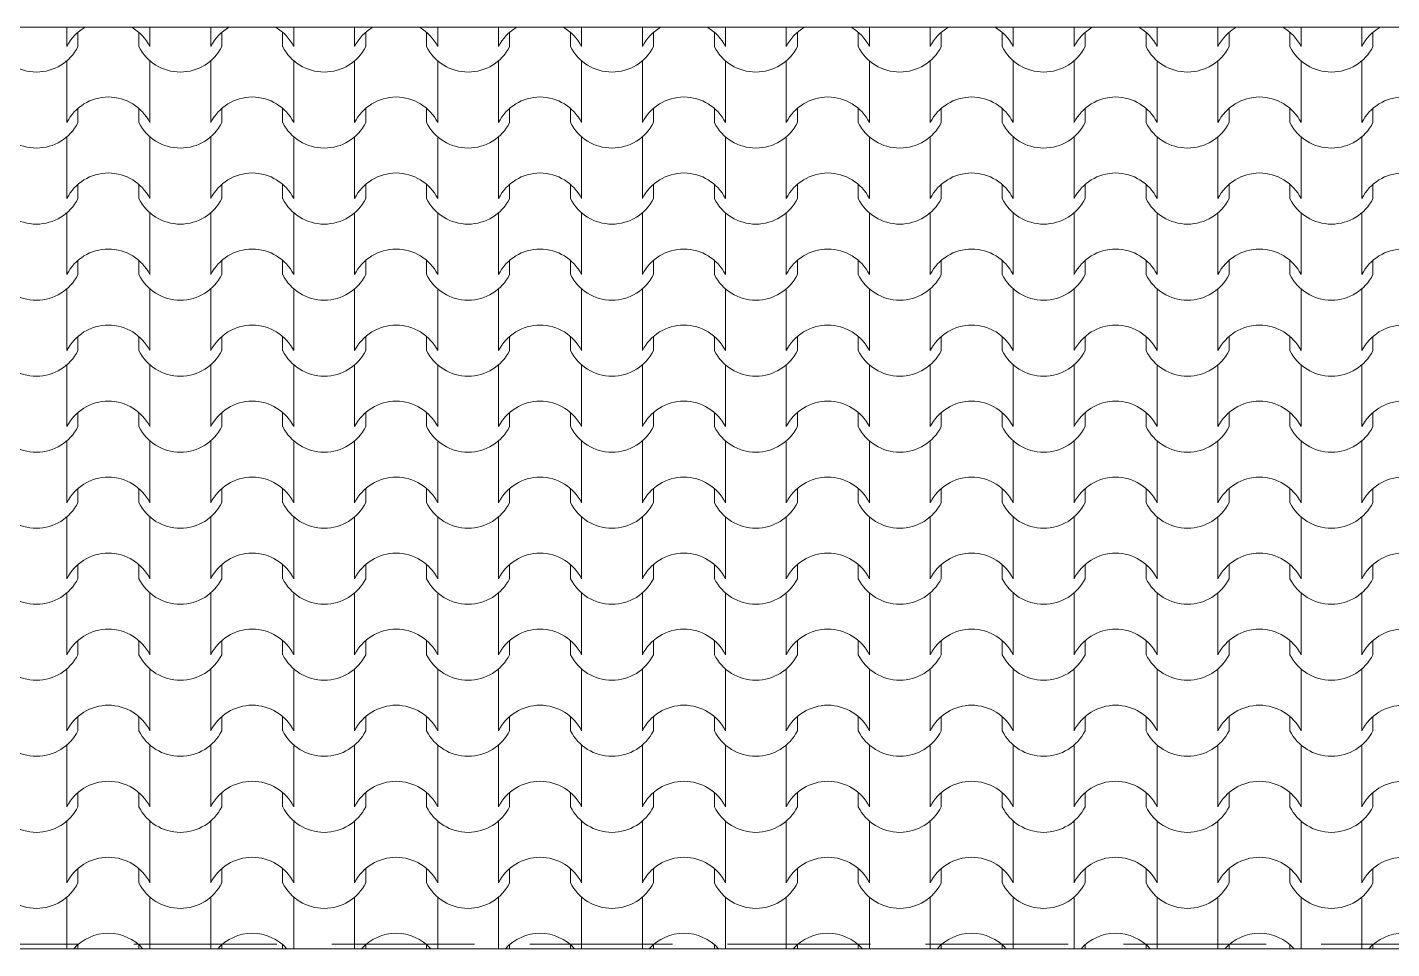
# Model space of a CAD drawing. Header units: millimetres. Extents: x 323482 to 503016, y 8175 to 72038.
# Drawn here: x 458706 to 461403, y 19803 to 21625 of the extents above; entities that cross this region are included whole.
import ezdxf

# ---------------------------------------------------------------- set-up
doc = ezdxf.new("R2010")
doc.units = ezdxf.units.MM
doc.header["$MEASUREMENT"] = 0
doc.linetypes.add('Hidden Line', pattern=[391.222223, 282.222223, -109])
doc.layers.add('2D Drafting - General_Pen_No__101', color=252, linetype='Continuous', lineweight=13)
doc.layers.add('Shell - Roof_Pen_No__120', color=7, linetype='Continuous', lineweight=13)
doc.layers.add('Structural - Bearing_Pen_No__83', color=7, linetype='Continuous', lineweight=13, true_color=0xff9955)

# ---------------------------------------------------------------- blocks, each defined once
blk = doc.blocks.new('*X2')
at = {"layer": '2D Drafting - General_Pen_No__101', "color": 252, "linetype": 'Continuous', "lineweight": 13}
for p, q in [((458784.1, 21625.4), (458784.1, 21587.4)), ((458806.1, 21615.5), (458806.1, 21587.4)), ((458926.4, 21615.5), (458926.4, 21587.4)), ((458948.4, 21625.4), (458948.4, 21587.4)), ((459068.6, 21625.4), (459068.6, 21587.4)), ((459090.6, 21615.5), (459090.6, 21587.4)), ((459210.8, 21615.5), (459210.8, 21587.4)), ((459232.8, 21625.4), (459232.8, 21587.4)), ((459353.1, 21625.4), (459353.1, 21587.4)), ((459375.1, 21615.5), (459375.1, 21587.4)), ((459495.3, 21615.5), (459495.3, 21587.4)), ((459517.3, 21625.4), (459517.3, 21587.4)), ((459637.6, 21625.4), (459637.6, 21587.4)), ((459659.6, 21615.5), (459659.6, 21587.4)), ((459779.8, 21615.5), (459779.8, 21587.4)), ((459801.8, 21625.4), (459801.8, 21587.4)), ((459922, 21625.4), (459922, 21587.4)), ((459944, 21615.5), (459944, 21587.4)), ((460064.3, 21615.5), (460064.3, 21587.4)), ((460086.3, 21625.4), (460086.3, 21587.4)), ((460206.5, 21625.4), (460206.5, 21587.4)), ((460228.5, 21615.5), (460228.5, 21587.4)), ((460348.8, 21615.5), (460348.8, 21587.4)), ((460370.8, 21625.4), (460370.8, 21587.4)), ((460491, 21625.4), (460491, 21587.4)), ((460513, 21615.5), (460513, 21587.4)), ((460633.2, 21615.5), (460633.2, 21587.4)), ((460655.2, 21625.4), (460655.2, 21587.4)), ((460775.5, 21625.4), (460775.5, 21587.4)), ((460797.5, 21615.5), (460797.5, 21587.4)), ((460917.7, 21615.5), (460917.7, 21587.4)), ((460939.7, 21625.4), (460939.7, 21587.4)), ((461060, 21625.4), (461060, 21587.4)), ((461082, 21615.5), (461082, 21587.4)), ((461202.2, 21615.5), (461202.2, 21587.4)), ((461224.2, 21625.4), (461224.2, 21587.4)), ((461344.4, 21625.4), (461344.4, 21587.4)), ((461366.4, 21615.5), (461366.4, 21587.4)), ((458784.1, 21559), (458784.1, 21498.1)), ((458948.4, 21559), (458948.4, 21498.1)), ((459068.6, 21559), (459068.6, 21498.1)), ((459232.8, 21559), (459232.8, 21498.1)), ((459353.1, 21559), (459353.1, 21498.1)), ((459517.3, 21559), (459517.3, 21498.1)), ((459637.6, 21559), (459637.6, 21498.1)), ((459801.8, 21559), (459801.8, 21498.1)), ((459922, 21559), (459922, 21498.1)), ((460086.3, 21559), (460086.3, 21498.1)), ((460206.5, 21559), (460206.5, 21498.1)), ((460370.8, 21559), (460370.8, 21498.1)), ((460491, 21559), (460491, 21498.1)), ((460655.2, 21559), (460655.2, 21498.1)), ((460775.5, 21559), (460775.5, 21498.1)), ((460939.7, 21559), (460939.7, 21498.1)), ((461060, 21559), (461060, 21498.1)), ((461224.2, 21559), (461224.2, 21498.1)), ((461344.4, 21559), (461344.4, 21498.1)), ((458784.1, 21498.1), (458784.1, 21437.1)), ((458948.4, 21498.1), (458948.4, 21437.1)), ((459068.6, 21498.1), (459068.6, 21437.1)), ((459232.8, 21498.1), (459232.8, 21437.1)), ((459353.1, 21498.1), (459353.1, 21437.1)), ((459517.3, 21498.1), (459517.3, 21437.1)), ((459637.6, 21498.1), (459637.6, 21437.1)), ((459801.8, 21498.1), (459801.8, 21437.1)), ((459922, 21498.1), (459922, 21437.1)), ((460086.3, 21498.1), (460086.3, 21437.1)), ((460206.5, 21498.1), (460206.5, 21437.1)), ((460370.8, 21498.1), (460370.8, 21437.1)), ((460491, 21498.1), (460491, 21437.1)), ((460655.2, 21498.1), (460655.2, 21437.1)), ((460775.5, 21498.1), (460775.5, 21437.1)), ((460939.7, 21498.1), (460939.7, 21437.1)), ((461060, 21498.1), (461060, 21437.1)), ((461224.2, 21498.1), (461224.2, 21437.1)), ((461344.4, 21498.1), (461344.4, 21437.1)), ((458806.1, 21465.1), (458806.1, 21437.1)), ((458926.4, 21465.1), (458926.4, 21437.1)), ((459090.6, 21465.1), (459090.6, 21437.1)), ((459210.8, 21465.1), (459210.8, 21437.1)), ((459375.1, 21465.1), (459375.1, 21437.1)), ((459495.3, 21465.1), (459495.3, 21437.1)), ((459659.6, 21465.1), (459659.6, 21437.1)), ((459779.8, 21465.1), (459779.8, 21437.1)), ((459944, 21465.1), (459944, 21437.1)), ((460064.3, 21465.1), (460064.3, 21437.1)), ((460228.5, 21465.1), (460228.5, 21437.1)), ((460348.8, 21465.1), (460348.8, 21437.1)), ((460513, 21465.1), (460513, 21437.1)), ((460633.2, 21465.1), (460633.2, 21437.1)), ((460797.5, 21465.1), (460797.5, 21437.1)), ((460917.7, 21465.1), (460917.7, 21437.1)), ((461082, 21465.1), (461082, 21437.1)), ((461202.2, 21465.1), (461202.2, 21437.1)), ((461366.4, 21465.1), (461366.4, 21437.1)), ((458784.1, 21408.7), (458784.1, 21347.7)), ((458948.4, 21408.7), (458948.4, 21347.7)), ((459068.6, 21408.7), (459068.6, 21347.7)), ((459232.8, 21408.7), (459232.8, 21347.7)), ((459353.1, 21408.7), (459353.1, 21347.7)), ((459517.3, 21408.7), (459517.3, 21347.7)), ((459637.6, 21408.7), (459637.6, 21347.7)), ((459801.8, 21408.7), (459801.8, 21347.7)), ((459922, 21408.7), (459922, 21347.7)), ((460086.3, 21408.7), (460086.3, 21347.7)), ((460206.5, 21408.7), (460206.5, 21347.7)), ((460370.8, 21408.7), (460370.8, 21347.7)), ((460491, 21408.7), (460491, 21347.7)), ((460655.2, 21408.7), (460655.2, 21347.7)), ((460775.5, 21408.7), (460775.5, 21347.7)), ((460939.7, 21408.7), (460939.7, 21347.7)), ((461060, 21408.7), (461060, 21347.7)), ((461224.2, 21408.7), (461224.2, 21347.7)), ((461344.4, 21408.7), (461344.4, 21347.7)), ((458784.1, 21347.7), (458784.1, 21286.8)), ((458948.4, 21347.7), (458948.4, 21286.8)), ((459068.6, 21347.7), (459068.6, 21286.8)), ((459232.8, 21347.7), (459232.8, 21286.8)), ((459353.1, 21347.7), (459353.1, 21286.8)), ((459517.3, 21347.7), (459517.3, 21286.8)), ((459637.6, 21347.7), (459637.6, 21286.8)), ((459801.8, 21347.7), (459801.8, 21286.8)), ((459922, 21347.7), (459922, 21286.8)), ((460086.3, 21347.7), (460086.3, 21286.8)), ((460206.5, 21347.7), (460206.5, 21286.8)), ((460370.8, 21347.7), (460370.8, 21286.8)), ((460491, 21347.7), (460491, 21286.8)), ((460655.2, 21347.7), (460655.2, 21286.8)), ((460775.5, 21347.7), (460775.5, 21286.8)), ((460939.7, 21347.7), (460939.7, 21286.8)), ((461060, 21347.7), (461060, 21286.8)), ((461224.2, 21347.7), (461224.2, 21286.8)), ((461344.4, 21347.7), (461344.4, 21286.8)), ((458806.1, 21314.8), (458806.1, 21286.8)), ((458926.4, 21314.8), (458926.4, 21286.8)), ((459090.6, 21314.8), (459090.6, 21286.8)), ((459210.8, 21314.8), (459210.8, 21286.8)), ((459375.1, 21314.8), (459375.1, 21286.8)), ((459495.3, 21314.8), (459495.3, 21286.8)), ((459659.6, 21314.8), (459659.6, 21286.8)), ((459779.8, 21314.8), (459779.8, 21286.8)), ((459944, 21314.8), (459944, 21286.8)), ((460064.3, 21314.8), (460064.3, 21286.8)), ((460228.5, 21314.8), (460228.5, 21286.8)), ((460348.8, 21314.8), (460348.8, 21286.8)), ((460513, 21314.8), (460513, 21286.8)), ((460633.2, 21314.8), (460633.2, 21286.8)), ((460797.5, 21314.8), (460797.5, 21286.8)), ((460917.7, 21314.8), (460917.7, 21286.8)), ((461082, 21314.8), (461082, 21286.8)), ((461202.2, 21314.8), (461202.2, 21286.8)), ((461366.4, 21314.8), (461366.4, 21286.8)), ((458784.1, 21258.4), (458784.1, 21197.4)), ((458948.4, 21258.4), (458948.4, 21197.4)), ((459068.6, 21258.4), (459068.6, 21197.4)), ((459232.8, 21258.4), (459232.8, 21197.4)), ((459353.1, 21258.4), (459353.1, 21197.4)), ((459517.3, 21258.4), (459517.3, 21197.4)), ((459637.6, 21258.4), (459637.6, 21197.4)), ((459801.8, 21258.4), (459801.8, 21197.4)), ((459922, 21258.4), (459922, 21197.4)), ((460086.3, 21258.4), (460086.3, 21197.4)), ((460206.5, 21258.4), (460206.5, 21197.4)), ((460370.8, 21258.4), (460370.8, 21197.4)), ((460491, 21258.4), (460491, 21197.4)), ((460655.2, 21258.4), (460655.2, 21197.4)), ((460775.5, 21258.4), (460775.5, 21197.4)), ((460939.7, 21258.4), (460939.7, 21197.4)), ((461060, 21258.4), (461060, 21197.4)), ((461224.2, 21258.4), (461224.2, 21197.4)), ((461344.4, 21258.4), (461344.4, 21197.4)), ((458784.1, 21197.4), (458784.1, 21136.4)), ((458948.4, 21197.4), (458948.4, 21136.4)), ((459068.6, 21197.4), (459068.6, 21136.4)), ((459232.8, 21197.4), (459232.8, 21136.4)), ((459353.1, 21197.4), (459353.1, 21136.4)), ((459517.3, 21197.4), (459517.3, 21136.4)), ((459637.6, 21197.4), (459637.6, 21136.4)), ((459801.8, 21197.4), (459801.8, 21136.4)), ((459922, 21197.4), (459922, 21136.4)), ((460086.3, 21197.4), (460086.3, 21136.4)), ((460206.5, 21197.4), (460206.5, 21136.4)), ((460370.8, 21197.4), (460370.8, 21136.4)), ((460491, 21197.4), (460491, 21136.4)), ((460655.2, 21197.4), (460655.2, 21136.4)), ((460775.5, 21197.4), (460775.5, 21136.4)), ((460939.7, 21197.4), (460939.7, 21136.4)), ((461060, 21197.4), (461060, 21136.4)), ((461224.2, 21197.4), (461224.2, 21136.4)), ((461344.4, 21197.4), (461344.4, 21136.4)), ((458806.1, 21164.4), (458806.1, 21136.4)), ((458926.4, 21164.4), (458926.4, 21136.4)), ((459090.6, 21164.4), (459090.6, 21136.4)), ((459210.8, 21164.4), (459210.8, 21136.4)), ((459375.1, 21164.4), (459375.1, 21136.4)), ((459495.3, 21164.4), (459495.3, 21136.4)), ((459659.6, 21164.4), (459659.6, 21136.4)), ((459779.8, 21164.4), (459779.8, 21136.4)), ((459944, 21164.4), (459944, 21136.4)), ((460064.3, 21164.4), (460064.3, 21136.4)), ((460228.5, 21164.4), (460228.5, 21136.4)), ((460348.8, 21164.4), (460348.8, 21136.4)), ((460513, 21164.4), (460513, 21136.4)), ((460633.2, 21164.4), (460633.2, 21136.4)), ((460797.5, 21164.4), (460797.5, 21136.4)), ((460917.7, 21164.4), (460917.7, 21136.4)), ((461082, 21164.4), (461082, 21136.4)), ((461202.2, 21164.4), (461202.2, 21136.4)), ((461366.4, 21164.4), (461366.4, 21136.4)), ((458784.1, 21108), (458784.1, 21047.1)), ((458948.4, 21108), (458948.4, 21047.1)), ((459068.6, 21108), (459068.6, 21047.1)), ((459232.8, 21108), (459232.8, 21047.1)), ((459353.1, 21108), (459353.1, 21047.1)), ((459517.3, 21108), (459517.3, 21047.1)), ((459637.6, 21108), (459637.6, 21047.1)), ((459801.8, 21108), (459801.8, 21047.1)), ((459922, 21108), (459922, 21047.1)), ((460086.3, 21108), (460086.3, 21047.1)), ((460206.5, 21108), (460206.5, 21047.1)), ((460370.8, 21108), (460370.8, 21047.1)), ((460491, 21108), (460491, 21047.1)), ((460655.2, 21108), (460655.2, 21047.1)), ((460775.5, 21108), (460775.5, 21047.1)), ((460939.7, 21108), (460939.7, 21047.1)), ((461060, 21108), (461060, 21047.1)), ((461224.2, 21108), (461224.2, 21047.1)), ((461344.4, 21108), (461344.4, 21047.1)), ((458784.1, 21047.1), (458784.1, 20986.1)), ((458948.4, 21047.1), (458948.4, 20986.1)), ((459068.6, 21047.1), (459068.6, 20986.1)), ((459232.8, 21047.1), (459232.8, 20986.1)), ((459353.1, 21047.1), (459353.1, 20986.1)), ((459517.3, 21047.1), (459517.3, 20986.1)), ((459637.6, 21047.1), (459637.6, 20986.1)), ((459801.8, 21047.1), (459801.8, 20986.1)), ((459922, 21047.1), (459922, 20986.1)), ((460086.3, 21047.1), (460086.3, 20986.1)), ((460206.5, 21047.1), (460206.5, 20986.1)), ((460370.8, 21047.1), (460370.8, 20986.1)), ((460491, 21047.1), (460491, 20986.1)), ((460655.2, 21047.1), (460655.2, 20986.1)), ((460775.5, 21047.1), (460775.5, 20986.1)), ((460939.7, 21047.1), (460939.7, 20986.1)), ((461060, 21047.1), (461060, 20986.1)), ((461224.2, 21047.1), (461224.2, 20986.1)), ((461344.4, 21047.1), (461344.4, 20986.1)), ((458806.1, 21014.1), (458806.1, 20986.1)), ((458926.4, 21014.1), (458926.4, 20986.1)), ((459090.6, 21014.1), (459090.6, 20986.1)), ((459210.8, 21014.1), (459210.8, 20986.1)), ((459375.1, 21014.1), (459375.1, 20986.1)), ((459495.3, 21014.1), (459495.3, 20986.1)), ((459659.6, 21014.1), (459659.6, 20986.1)), ((459779.8, 21014.1), (459779.8, 20986.1)), ((459944, 21014.1), (459944, 20986.1)), ((460064.3, 21014.1), (460064.3, 20986.1)), ((460228.5, 21014.1), (460228.5, 20986.1)), ((460348.8, 21014.1), (460348.8, 20986.1)), ((460513, 21014.1), (460513, 20986.1)), ((460633.2, 21014.1), (460633.2, 20986.1)), ((460797.5, 21014.1), (460797.5, 20986.1)), ((460917.7, 21014.1), (460917.7, 20986.1)), ((461082, 21014.1), (461082, 20986.1)), ((461202.2, 21014.1), (461202.2, 20986.1)), ((461366.4, 21014.1), (461366.4, 20986.1)), ((458784.1, 20957.7), (458784.1, 20896.7)), ((458948.4, 20957.7), (458948.4, 20896.7)), ((459068.6, 20957.7), (459068.6, 20896.7)), ((459232.8, 20957.7), (459232.8, 20896.7)), ((459353.1, 20957.7), (459353.1, 20896.7)), ((459517.3, 20957.7), (459517.3, 20896.7)), ((459637.6, 20957.7), (459637.6, 20896.7)), ((459801.8, 20957.7), (459801.8, 20896.7)), ((459922, 20957.7), (459922, 20896.7)), ((460086.3, 20957.7), (460086.3, 20896.7)), ((460206.5, 20957.7), (460206.5, 20896.7)), ((460370.8, 20957.7), (460370.8, 20896.7)), ((460491, 20957.7), (460491, 20896.7)), ((460655.2, 20957.7), (460655.2, 20896.7)), ((460775.5, 20957.7), (460775.5, 20896.7)), ((460939.7, 20957.7), (460939.7, 20896.7)), ((461060, 20957.7), (461060, 20896.7)), ((461224.2, 20957.7), (461224.2, 20896.7)), ((461344.4, 20957.7), (461344.4, 20896.7)), ((458784.1, 20896.7), (458784.1, 20835.7)), ((458948.4, 20896.7), (458948.4, 20835.7)), ((459068.6, 20896.7), (459068.6, 20835.7)), ((459232.8, 20896.7), (459232.8, 20835.7)), ((459353.1, 20896.7), (459353.1, 20835.7)), ((459517.3, 20896.7), (459517.3, 20835.7)), ((459637.6, 20896.7), (459637.6, 20835.7)), ((459801.8, 20896.7), (459801.8, 20835.7)), ((459922, 20896.7), (459922, 20835.7)), ((460086.3, 20896.7), (460086.3, 20835.7)), ((460206.5, 20896.7), (460206.5, 20835.7)), ((460370.8, 20896.7), (460370.8, 20835.7)), ((460491, 20896.7), (460491, 20835.7)), ((460655.2, 20896.7), (460655.2, 20835.7)), ((460775.5, 20896.7), (460775.5, 20835.7)), ((460939.7, 20896.7), (460939.7, 20835.7)), ((461060, 20896.7), (461060, 20835.7)), ((461224.2, 20896.7), (461224.2, 20835.7)), ((461344.4, 20896.7), (461344.4, 20835.7)), ((458806.1, 20863.8), (458806.1, 20835.7)), ((458926.4, 20863.8), (458926.4, 20835.7)), ((459090.6, 20863.8), (459090.6, 20835.7)), ((459210.8, 20863.8), (459210.8, 20835.7)), ((459375.1, 20863.8), (459375.1, 20835.7)), ((459495.3, 20863.8), (459495.3, 20835.7)), ((459659.6, 20863.8), (459659.6, 20835.7)), ((459779.8, 20863.8), (459779.8, 20835.7)), ((459944, 20863.8), (459944, 20835.7)), ((460064.3, 20863.8), (460064.3, 20835.7)), ((460228.5, 20863.8), (460228.5, 20835.7)), ((460348.8, 20863.8), (460348.8, 20835.7)), ((460513, 20863.8), (460513, 20835.7)), ((460633.2, 20863.8), (460633.2, 20835.7)), ((460797.5, 20863.8), (460797.5, 20835.7)), ((460917.7, 20863.8), (460917.7, 20835.7)), ((461082, 20863.8), (461082, 20835.7)), ((461202.2, 20863.8), (461202.2, 20835.7)), ((461366.4, 20863.8), (461366.4, 20835.7)), ((458784.1, 20807.4), (458784.1, 20746.4)), ((458948.4, 20807.4), (458948.4, 20746.4)), ((459068.6, 20807.4), (459068.6, 20746.4)), ((459232.8, 20807.4), (459232.8, 20746.4)), ((459353.1, 20807.4), (459353.1, 20746.4)), ((459517.3, 20807.4), (459517.3, 20746.4)), ((459637.6, 20807.4), (459637.6, 20746.4)), ((459801.8, 20807.4), (459801.8, 20746.4)), ((459922, 20807.4), (459922, 20746.4)), ((460086.3, 20807.4), (460086.3, 20746.4)), ((460206.5, 20807.4), (460206.5, 20746.4)), ((460370.8, 20807.4), (460370.8, 20746.4)), ((460491, 20807.4), (460491, 20746.4)), ((460655.2, 20807.4), (460655.2, 20746.4)), ((460775.5, 20807.4), (460775.5, 20746.4)), ((460939.7, 20807.4), (460939.7, 20746.4)), ((461060, 20807.4), (461060, 20746.4)), ((461224.2, 20807.4), (461224.2, 20746.4)), ((461344.4, 20807.4), (461344.4, 20746.4)), ((458784.1, 20746.4), (458784.1, 20685.4)), ((458948.4, 20746.4), (458948.4, 20685.4)), ((459068.6, 20746.4), (459068.6, 20685.4)), ((459232.8, 20746.4), (459232.8, 20685.4)), ((459353.1, 20746.4), (459353.1, 20685.4)), ((459517.3, 20746.4), (459517.3, 20685.4)), ((459637.6, 20746.4), (459637.6, 20685.4)), ((459801.8, 20746.4), (459801.8, 20685.4)), ((459922, 20746.4), (459922, 20685.4)), ((460086.3, 20746.4), (460086.3, 20685.4)), ((460206.5, 20746.4), (460206.5, 20685.4)), ((460370.8, 20746.4), (460370.8, 20685.4)), ((460491, 20746.4), (460491, 20685.4)), ((460655.2, 20746.4), (460655.2, 20685.4)), ((460775.5, 20746.4), (460775.5, 20685.4)), ((460939.7, 20746.4), (460939.7, 20685.4)), ((461060, 20746.4), (461060, 20685.4)), ((461224.2, 20746.4), (461224.2, 20685.4)), ((461344.4, 20746.4), (461344.4, 20685.4)), ((458806.1, 20713.4), (458806.1, 20685.4)), ((458926.4, 20713.4), (458926.4, 20685.4)), ((459090.6, 20713.4), (459090.6, 20685.4)), ((459210.8, 20713.4), (459210.8, 20685.4)), ((459375.1, 20713.4), (459375.1, 20685.4)), ((459495.3, 20713.4), (459495.3, 20685.4)), ((459659.6, 20713.4), (459659.6, 20685.4)), ((459779.8, 20713.4), (459779.8, 20685.4)), ((459944, 20713.4), (459944, 20685.4)), ((460064.3, 20713.4), (460064.3, 20685.4)), ((460228.5, 20713.4), (460228.5, 20685.4)), ((460348.8, 20713.4), (460348.8, 20685.4)), ((460513, 20713.4), (460513, 20685.4)), ((460633.2, 20713.4), (460633.2, 20685.4)), ((460797.5, 20713.4), (460797.5, 20685.4)), ((460917.7, 20713.4), (460917.7, 20685.4)), ((461082, 20713.4), (461082, 20685.4)), ((461202.2, 20713.4), (461202.2, 20685.4)), ((461366.4, 20713.4), (461366.4, 20685.4)), ((458784.1, 20657), (458784.1, 20596)), ((458948.4, 20657), (458948.4, 20596)), ((459068.6, 20657), (459068.6, 20596)), ((459232.8, 20657), (459232.8, 20596)), ((459353.1, 20657), (459353.1, 20596)), ((459517.3, 20657), (459517.3, 20596)), ((459637.6, 20657), (459637.6, 20596)), ((459801.8, 20657), (459801.8, 20596)), ((459922, 20657), (459922, 20596)), ((460086.3, 20657), (460086.3, 20596)), ((460206.5, 20657), (460206.5, 20596)), ((460370.8, 20657), (460370.8, 20596)), ((460491, 20657), (460491, 20596)), ((460655.2, 20657), (460655.2, 20596)), ((460775.5, 20657), (460775.5, 20596)), ((460939.7, 20657), (460939.7, 20596)), ((461060, 20657), (461060, 20596)), ((461224.2, 20657), (461224.2, 20596)), ((461344.4, 20657), (461344.4, 20596)), ((458784.1, 20596), (458784.1, 20535.1)), ((458948.4, 20596), (458948.4, 20535.1)), ((459068.6, 20596), (459068.6, 20535.1)), ((459232.8, 20596), (459232.8, 20535.1)), ((459353.1, 20596), (459353.1, 20535.1)), ((459517.3, 20596), (459517.3, 20535.1)), ((459637.6, 20596), (459637.6, 20535.1)), ((459801.8, 20596), (459801.8, 20535.1)), ((459922, 20596), (459922, 20535.1)), ((460086.3, 20596), (460086.3, 20535.1)), ((460206.5, 20596), (460206.5, 20535.1)), ((460370.8, 20596), (460370.8, 20535.1)), ((460491, 20596), (460491, 20535.1)), ((460655.2, 20596), (460655.2, 20535.1)), ((460775.5, 20596), (460775.5, 20535.1)), ((460939.7, 20596), (460939.7, 20535.1)), ((461060, 20596), (461060, 20535.1)), ((461224.2, 20596), (461224.2, 20535.1)), ((461344.4, 20596), (461344.4, 20535.1)), ((458806.1, 20563.1), (458806.1, 20535.1)), ((458926.4, 20563.1), (458926.4, 20535.1)), ((459090.6, 20563.1), (459090.6, 20535.1)), ((459210.8, 20563.1), (459210.8, 20535.1)), ((459375.1, 20563.1), (459375.1, 20535.1)), ((459495.3, 20563.1), (459495.3, 20535.1)), ((459659.6, 20563.1), (459659.6, 20535.1)), ((459779.8, 20563.1), (459779.8, 20535.1)), ((459944, 20563.1), (459944, 20535.1)), ((460064.3, 20563.1), (460064.3, 20535.1)), ((460228.5, 20563.1), (460228.5, 20535.1)), ((460348.8, 20563.1), (460348.8, 20535.1)), ((460513, 20563.1), (460513, 20535.1)), ((460633.2, 20563.1), (460633.2, 20535.1)), ((460797.5, 20563.1), (460797.5, 20535.1)), ((460917.7, 20563.1), (460917.7, 20535.1)), ((461082, 20563.1), (461082, 20535.1)), ((461202.2, 20563.1), (461202.2, 20535.1)), ((461366.4, 20563.1), (461366.4, 20535.1)), ((458784.1, 20506.7), (458784.1, 20445.7)), ((458948.4, 20506.7), (458948.4, 20445.7)), ((459068.6, 20506.7), (459068.6, 20445.7)), ((459232.8, 20506.7), (459232.8, 20445.7)), ((459353.1, 20506.7), (459353.1, 20445.7)), ((459517.3, 20506.7), (459517.3, 20445.7)), ((459637.6, 20506.7), (459637.6, 20445.7)), ((459801.8, 20506.7), (459801.8, 20445.7)), ((459922, 20506.7), (459922, 20445.7)), ((460086.3, 20506.7), (460086.3, 20445.7)), ((460206.5, 20506.7), (460206.5, 20445.7)), ((460370.8, 20506.7), (460370.8, 20445.7)), ((460491, 20506.7), (460491, 20445.7)), ((460655.2, 20506.7), (460655.2, 20445.7)), ((460775.5, 20506.7), (460775.5, 20445.7)), ((460939.7, 20506.7), (460939.7, 20445.7)), ((461060, 20506.7), (461060, 20445.7)), ((461224.2, 20506.7), (461224.2, 20445.7)), ((461344.4, 20506.7), (461344.4, 20445.7)), ((458784.1, 20445.7), (458784.1, 20384.7)), ((458948.4, 20445.7), (458948.4, 20384.7)), ((459068.6, 20445.7), (459068.6, 20384.7)), ((459232.8, 20445.7), (459232.8, 20384.7)), ((459353.1, 20445.7), (459353.1, 20384.7)), ((459517.3, 20445.7), (459517.3, 20384.7)), ((459637.6, 20445.7), (459637.6, 20384.7)), ((459801.8, 20445.7), (459801.8, 20384.7)), ((459922, 20445.7), (459922, 20384.7)), ((460086.3, 20445.7), (460086.3, 20384.7)), ((460206.5, 20445.7), (460206.5, 20384.7)), ((460370.8, 20445.7), (460370.8, 20384.7)), ((460491, 20445.7), (460491, 20384.7)), ((460655.2, 20445.7), (460655.2, 20384.7)), ((460775.5, 20445.7), (460775.5, 20384.7)), ((460939.7, 20445.7), (460939.7, 20384.7)), ((461060, 20445.7), (461060, 20384.7)), ((461224.2, 20445.7), (461224.2, 20384.7)), ((461344.4, 20445.7), (461344.4, 20384.7)), ((458806.1, 20412.8), (458806.1, 20384.7)), ((458926.4, 20412.8), (458926.4, 20384.7)), ((459090.6, 20412.8), (459090.6, 20384.7)), ((459210.8, 20412.8), (459210.8, 20384.7)), ((459375.1, 20412.8), (459375.1, 20384.7)), ((459495.3, 20412.8), (459495.3, 20384.7)), ((459659.6, 20412.8), (459659.6, 20384.7)), ((459779.8, 20412.8), (459779.8, 20384.7)), ((459944, 20412.8), (459944, 20384.7)), ((460064.3, 20412.8), (460064.3, 20384.7)), ((460228.5, 20412.8), (460228.5, 20384.7)), ((460348.8, 20412.8), (460348.8, 20384.7)), ((460513, 20412.8), (460513, 20384.7)), ((460633.2, 20412.8), (460633.2, 20384.7)), ((460797.5, 20412.8), (460797.5, 20384.7)), ((460917.7, 20412.8), (460917.7, 20384.7)), ((461082, 20412.8), (461082, 20384.7)), ((461202.2, 20412.8), (461202.2, 20384.7)), ((461366.4, 20412.8), (461366.4, 20384.7)), ((458784.1, 20356.3), (458784.1, 20295.4)), ((458948.4, 20356.3), (458948.4, 20295.4)), ((459068.6, 20356.3), (459068.6, 20295.4)), ((459232.8, 20356.3), (459232.8, 20295.4)), ((459353.1, 20356.3), (459353.1, 20295.4)), ((459517.3, 20356.3), (459517.3, 20295.4)), ((459637.6, 20356.3), (459637.6, 20295.4)), ((459801.8, 20356.3), (459801.8, 20295.4)), ((459922, 20356.3), (459922, 20295.4)), ((460086.3, 20356.3), (460086.3, 20295.4)), ((460206.5, 20356.3), (460206.5, 20295.4)), ((460370.8, 20356.3), (460370.8, 20295.4)), ((460491, 20356.3), (460491, 20295.4)), ((460655.2, 20356.3), (460655.2, 20295.4)), ((460775.5, 20356.3), (460775.5, 20295.4)), ((460939.7, 20356.3), (460939.7, 20295.4)), ((461060, 20356.3), (461060, 20295.4)), ((461224.2, 20356.3), (461224.2, 20295.4)), ((461344.4, 20356.3), (461344.4, 20295.4)), ((458784.1, 20295.4), (458784.1, 20234.4)), ((458948.4, 20295.4), (458948.4, 20234.4)), ((459068.6, 20295.4), (459068.6, 20234.4)), ((459232.8, 20295.4), (459232.8, 20234.4)), ((459353.1, 20295.4), (459353.1, 20234.4)), ((459517.3, 20295.4), (459517.3, 20234.4)), ((459637.6, 20295.4), (459637.6, 20234.4)), ((459801.8, 20295.4), (459801.8, 20234.4)), ((459922, 20295.4), (459922, 20234.4)), ((460086.3, 20295.4), (460086.3, 20234.4)), ((460206.5, 20295.4), (460206.5, 20234.4)), ((460370.8, 20295.4), (460370.8, 20234.4)), ((460491, 20295.4), (460491, 20234.4)), ((460655.2, 20295.4), (460655.2, 20234.4)), ((460775.5, 20295.4), (460775.5, 20234.4)), ((460939.7, 20295.4), (460939.7, 20234.4)), ((461060, 20295.4), (461060, 20234.4)), ((461224.2, 20295.4), (461224.2, 20234.4)), ((461344.4, 20295.4), (461344.4, 20234.4)), ((458806.1, 20262.4), (458806.1, 20234.4)), ((458926.4, 20262.4), (458926.4, 20234.4)), ((459090.6, 20262.4), (459090.6, 20234.4)), ((459210.8, 20262.4), (459210.8, 20234.4)), ((459375.1, 20262.4), (459375.1, 20234.4)), ((459495.3, 20262.4), (459495.3, 20234.4)), ((459659.6, 20262.4), (459659.6, 20234.4)), ((459779.8, 20262.4), (459779.8, 20234.4)), ((459944, 20262.4), (459944, 20234.4)), ((460064.3, 20262.4), (460064.3, 20234.4)), ((460228.5, 20262.4), (460228.5, 20234.4)), ((460348.8, 20262.4), (460348.8, 20234.4)), ((460513, 20262.4), (460513, 20234.4)), ((460633.2, 20262.4), (460633.2, 20234.4)), ((460797.5, 20262.4), (460797.5, 20234.4)), ((460917.7, 20262.4), (460917.7, 20234.4)), ((461082, 20262.4), (461082, 20234.4)), ((461202.2, 20262.4), (461202.2, 20234.4)), ((461366.4, 20262.4), (461366.4, 20234.4)), ((458784.1, 20206), (458784.1, 20145)), ((458948.4, 20206), (458948.4, 20145)), ((459068.6, 20206), (459068.6, 20145)), ((459232.8, 20206), (459232.8, 20145)), ((459353.1, 20206), (459353.1, 20145)), ((459517.3, 20206), (459517.3, 20145)), ((459637.6, 20206), (459637.6, 20145)), ((459801.8, 20206), (459801.8, 20145)), ((459922, 20206), (459922, 20145)), ((460086.3, 20206), (460086.3, 20145)), ((460206.5, 20206), (460206.5, 20145)), ((460370.8, 20206), (460370.8, 20145)), ((460491, 20206), (460491, 20145)), ((460655.2, 20206), (460655.2, 20145)), ((460775.5, 20206), (460775.5, 20145)), ((460939.7, 20206), (460939.7, 20145)), ((461060, 20206), (461060, 20145)), ((461224.2, 20206), (461224.2, 20145)), ((461344.4, 20206), (461344.4, 20145)), ((458784.1, 20145), (458784.1, 20084.1)), ((458948.4, 20145), (458948.4, 20084.1)), ((459068.6, 20145), (459068.6, 20084.1)), ((459232.8, 20145), (459232.8, 20084.1)), ((459353.1, 20145), (459353.1, 20084.1)), ((459517.3, 20145), (459517.3, 20084.1)), ((459637.6, 20145), (459637.6, 20084.1)), ((459801.8, 20145), (459801.8, 20084.1)), ((459922, 20145), (459922, 20084.1)), ((460086.3, 20145), (460086.3, 20084.1)), ((460206.5, 20145), (460206.5, 20084.1)), ((460370.8, 20145), (460370.8, 20084.1)), ((460491, 20145), (460491, 20084.1)), ((460655.2, 20145), (460655.2, 20084.1)), ((460775.5, 20145), (460775.5, 20084.1)), ((460939.7, 20145), (460939.7, 20084.1)), ((461060, 20145), (461060, 20084.1)), ((461224.2, 20145), (461224.2, 20084.1)), ((461344.4, 20145), (461344.4, 20084.1)), ((458806.1, 20112.1), (458806.1, 20084.1)), ((458926.4, 20112.1), (458926.4, 20084.1)), ((459090.6, 20112.1), (459090.6, 20084.1)), ((459210.8, 20112.1), (459210.8, 20084.1)), ((459375.1, 20112.1), (459375.1, 20084.1)), ((459495.3, 20112.1), (459495.3, 20084.1)), ((459659.6, 20112.1), (459659.6, 20084.1)), ((459779.8, 20112.1), (459779.8, 20084.1)), ((459944, 20112.1), (459944, 20084.1)), ((460064.3, 20112.1), (460064.3, 20084.1)), ((460228.5, 20112.1), (460228.5, 20084.1)), ((460348.8, 20112.1), (460348.8, 20084.1)), ((460513, 20112.1), (460513, 20084.1)), ((460633.2, 20112.1), (460633.2, 20084.1)), ((460797.5, 20112.1), (460797.5, 20084.1)), ((460917.7, 20112.1), (460917.7, 20084.1)), ((461082, 20112.1), (461082, 20084.1)), ((461202.2, 20112.1), (461202.2, 20084.1)), ((461366.4, 20112.1), (461366.4, 20084.1)), ((458784.1, 20055.7), (458784.1, 19994.7)), ((458948.4, 20055.7), (458948.4, 19994.7)), ((459068.6, 20055.7), (459068.6, 19994.7)), ((459232.8, 20055.7), (459232.8, 19994.7)), ((459353.1, 20055.7), (459353.1, 19994.7)), ((459517.3, 20055.7), (459517.3, 19994.7)), ((459637.6, 20055.7), (459637.6, 19994.7)), ((459801.8, 20055.7), (459801.8, 19994.7)), ((459922, 20055.7), (459922, 19994.7)), ((460086.3, 20055.7), (460086.3, 19994.7)), ((460206.5, 20055.7), (460206.5, 19994.7)), ((460370.8, 20055.7), (460370.8, 19994.7)), ((460491, 20055.7), (460491, 19994.7)), ((460655.2, 20055.7), (460655.2, 19994.7)), ((460775.5, 20055.7), (460775.5, 19994.7)), ((460939.7, 20055.7), (460939.7, 19994.7)), ((461060, 20055.7), (461060, 19994.7)), ((461224.2, 20055.7), (461224.2, 19994.7)), ((461344.4, 20055.7), (461344.4, 19994.7)), ((458784.1, 19994.7), (458784.1, 19933.7)), ((458948.4, 19994.7), (458948.4, 19933.7)), ((459068.6, 19994.7), (459068.6, 19933.7)), ((459232.8, 19994.7), (459232.8, 19933.7)), ((459353.1, 19994.7), (459353.1, 19933.7)), ((459517.3, 19994.7), (459517.3, 19933.7)), ((459637.6, 19994.7), (459637.6, 19933.7)), ((459801.8, 19994.7), (459801.8, 19933.7)), ((459922, 19994.7), (459922, 19933.7)), ((460086.3, 19994.7), (460086.3, 19933.7)), ((460206.5, 19994.7), (460206.5, 19933.7)), ((460370.8, 19994.7), (460370.8, 19933.7)), ((460491, 19994.7), (460491, 19933.7)), ((460655.2, 19994.7), (460655.2, 19933.7)), ((460775.5, 19994.7), (460775.5, 19933.7)), ((460939.7, 19994.7), (460939.7, 19933.7)), ((461060, 19994.7), (461060, 19933.7)), ((461224.2, 19994.7), (461224.2, 19933.7)), ((461344.4, 19994.7), (461344.4, 19933.7)), ((458806.1, 19961.8), (458806.1, 19933.7)), ((458926.4, 19961.8), (458926.4, 19933.7)), ((459090.6, 19961.8), (459090.6, 19933.7)), ((459210.8, 19961.8), (459210.8, 19933.7)), ((459375.1, 19961.8), (459375.1, 19933.7)), ((459495.3, 19961.8), (459495.3, 19933.7)), ((459659.6, 19961.8), (459659.6, 19933.7)), ((459779.8, 19961.8), (459779.8, 19933.7)), ((459944, 19961.8), (459944, 19933.7)), ((460064.3, 19961.8), (460064.3, 19933.7)), ((460228.5, 19961.8), (460228.5, 19933.7)), ((460348.8, 19961.8), (460348.8, 19933.7)), ((460513, 19961.8), (460513, 19933.7)), ((460633.2, 19961.8), (460633.2, 19933.7)), ((460797.5, 19961.8), (460797.5, 19933.7)), ((460917.7, 19961.8), (460917.7, 19933.7)), ((461082, 19961.8), (461082, 19933.7)), ((461202.2, 19961.8), (461202.2, 19933.7)), ((461366.4, 19961.8), (461366.4, 19933.7)), ((458784.1, 19905.3), (458784.1, 19844.4)), ((458948.4, 19905.3), (458948.4, 19844.4)), ((459068.6, 19905.3), (459068.6, 19844.4)), ((459232.8, 19905.3), (459232.8, 19844.4)), ((459353.1, 19905.3), (459353.1, 19844.4)), ((459517.3, 19905.3), (459517.3, 19844.4)), ((459637.6, 19905.3), (459637.6, 19844.4)), ((459801.8, 19905.3), (459801.8, 19844.4)), ((459922, 19905.3), (459922, 19844.4)), ((460086.3, 19905.3), (460086.3, 19844.4)), ((460206.5, 19905.3), (460206.5, 19844.4)), ((460370.8, 19905.3), (460370.8, 19844.4)), ((460491, 19905.3), (460491, 19844.4)), ((460655.2, 19905.3), (460655.2, 19844.4)), ((460775.5, 19905.3), (460775.5, 19844.4)), ((460939.7, 19905.3), (460939.7, 19844.4)), ((461060, 19905.3), (461060, 19844.4)), ((461224.2, 19905.3), (461224.2, 19844.4)), ((461344.4, 19905.3), (461344.4, 19844.4)), ((458784.1, 19844.4), (458784.1, 19803.4)), ((458948.4, 19844.4), (458948.4, 19803.4)), ((459068.6, 19844.4), (459068.6, 19803.4)), ((459232.8, 19844.4), (459232.8, 19803.4)), ((459353.1, 19844.4), (459353.1, 19803.4)), ((459517.3, 19844.4), (459517.3, 19803.4)), ((459637.6, 19844.4), (459637.6, 19803.4)), ((459801.8, 19844.4), (459801.8, 19803.4)), ((459922, 19844.4), (459922, 19803.4)), ((460086.3, 19844.4), (460086.3, 19803.4)), ((460206.5, 19844.4), (460206.5, 19803.4)), ((460370.8, 19844.4), (460370.8, 19803.4)), ((460491, 19844.4), (460491, 19803.4)), ((460655.2, 19844.4), (460655.2, 19803.4)), ((460775.5, 19844.4), (460775.5, 19803.4)), ((460939.7, 19844.4), (460939.7, 19803.4)), ((461060, 19844.4), (461060, 19803.4)), ((461224.2, 19844.4), (461224.2, 19803.4)), ((461344.4, 19844.4), (461344.4, 19803.4)), ((458806.1, 19811.4), (458806.1, 19803.4)), ((458926.4, 19811.4), (458926.4, 19803.4)), ((459090.6, 19811.4), (459090.6, 19803.4)), ((459210.8, 19811.4), (459210.8, 19803.4)), ((459375.1, 19811.4), (459375.1, 19803.4)), ((459495.3, 19811.4), (459495.3, 19803.4)), ((459659.6, 19811.4), (459659.6, 19803.4)), ((459779.8, 19811.4), (459779.8, 19803.4)), ((459944, 19811.4), (459944, 19803.4)), ((460064.3, 19811.4), (460064.3, 19803.4)), ((460228.5, 19811.4), (460228.5, 19803.4)), ((460348.8, 19811.4), (460348.8, 19803.4)), ((460513, 19811.4), (460513, 19803.4)), ((460633.2, 19811.4), (460633.2, 19803.4)), ((460797.5, 19811.4), (460797.5, 19803.4)), ((460917.7, 19811.4), (460917.7, 19803.4)), ((461082, 19811.4), (461082, 19803.4)), ((461202.2, 19811.4), (461202.2, 19803.4)), ((461366.4, 19811.4), (461366.4, 19803.4))]:
    blk.add_line(p, q, dxfattribs=at)
for centre, radius, start, end in [((458866.5, 21545.5), 92.5, 120.1431, 153.0115), ((458866, 21545.5), 92.5, 26.9885, 59.8569), ((459151, 21545.5), 92.5, 120.1431, 153.0115), ((459150.4, 21545.5), 92.5, 26.9885, 59.8569), ((459435.5, 21545.5), 92.5, 120.1431, 153.0115), ((459434.9, 21545.5), 92.5, 26.9885, 59.8569), ((459720, 21545.5), 92.5, 120.1431, 153.0115), ((459719.4, 21545.5), 92.5, 26.9885, 59.8569), ((460004.4, 21545.5), 92.5, 120.1431, 153.0115), ((460003.9, 21545.5), 92.5, 26.9885, 59.8569), ((460288.9, 21545.5), 92.5, 120.1431, 153.0115), ((460288.4, 21545.5), 92.5, 26.9885, 59.8569), ((460573.4, 21545.5), 92.5, 120.1431, 153.0115), ((460572.8, 21545.5), 92.5, 26.9885, 59.8569), ((460857.9, 21545.5), 92.5, 120.1431, 153.0115), ((460857.3, 21545.5), 92.5, 26.9885, 59.8569), ((461142.4, 21545.5), 92.5, 120.1431, 153.0115), ((461141.8, 21545.5), 92.5, 26.9885, 59.8569), ((461426.8, 21545.5), 92.5, 120.1431, 153.0115), ((458724, 21628.7), 91.9, 206.7044, 333.2956), ((459008.5, 21628.7), 91.9, 206.7044, 333.2956), ((459293, 21628.7), 91.9, 206.7044, 333.2956), ((459577.4, 21628.7), 91.9, 206.7044, 333.2956), ((459861.9, 21628.7), 91.9, 206.7044, 333.2956), ((460146.4, 21628.7), 91.9, 206.7044, 333.2956), ((460430.9, 21628.7), 91.9, 206.7044, 333.2956), ((460715.4, 21628.7), 91.9, 206.7044, 333.2956), ((460999.8, 21628.7), 91.9, 206.7044, 333.2956), ((461284.3, 21628.7), 91.9, 206.7044, 333.2956), ((458866.5, 21395.1), 92.5, 90.1705, 153.0115), ((458866, 21395.1), 92.5, 26.9885, 89.8295), ((459151, 21395.1), 92.5, 90.1705, 153.0115), ((459150.4, 21395.1), 92.5, 26.9885, 89.8295), ((459435.5, 21395.1), 92.5, 90.1705, 153.0115), ((459434.9, 21395.1), 92.5, 26.9885, 89.8295), ((459720, 21395.1), 92.5, 90.1705, 153.0115), ((459719.4, 21395.1), 92.5, 26.9885, 89.8295), ((460004.4, 21395.1), 92.5, 90.1705, 153.0115), ((460003.9, 21395.1), 92.5, 26.9885, 89.8295), ((460288.9, 21395.1), 92.5, 90.1705, 153.0115), ((460288.4, 21395.1), 92.5, 26.9885, 89.8295), ((460573.4, 21395.1), 92.5, 90.1705, 153.0115), ((460572.8, 21395.1), 92.5, 26.9885, 89.8295), ((460857.9, 21395.1), 92.5, 90.1705, 153.0115), ((460857.3, 21395.1), 92.5, 26.9885, 89.8295), ((461142.4, 21395.1), 92.5, 90.1705, 153.0115), ((461141.8, 21395.1), 92.5, 26.9885, 89.8295), ((461426.8, 21395.1), 92.5, 90.1705, 153.0115), ((458724, 21478.4), 91.9, 206.7044, 333.2956), ((459008.5, 21478.4), 91.9, 206.7044, 333.2956), ((459293, 21478.4), 91.9, 206.7044, 333.2956), ((459577.4, 21478.4), 91.9, 206.7044, 333.2956), ((459861.9, 21478.4), 91.9, 206.7044, 333.2956), ((460146.4, 21478.4), 91.9, 206.7044, 333.2956), ((460430.9, 21478.4), 91.9, 206.7044, 333.2956), ((460715.4, 21478.4), 91.9, 206.7044, 333.2956), ((460999.8, 21478.4), 91.9, 206.7044, 333.2956), ((461284.3, 21478.4), 91.9, 206.7044, 333.2956), ((458866.5, 21244.8), 92.5, 90.1705, 153.0115), ((458866, 21244.8), 92.5, 26.9885, 89.8295), ((459151, 21244.8), 92.5, 90.1705, 153.0115), ((459150.4, 21244.8), 92.5, 26.9885, 89.8295), ((459435.5, 21244.8), 92.5, 90.1705, 153.0115), ((459434.9, 21244.8), 92.5, 26.9885, 89.8295), ((459720, 21244.8), 92.5, 90.1705, 153.0115), ((459719.4, 21244.8), 92.5, 26.9885, 89.8295), ((460004.4, 21244.8), 92.5, 90.1705, 153.0115), ((460003.9, 21244.8), 92.5, 26.9885, 89.8295), ((460288.9, 21244.8), 92.5, 90.1705, 153.0115), ((460288.4, 21244.8), 92.5, 26.9885, 89.8295), ((460573.4, 21244.8), 92.5, 90.1705, 153.0115), ((460572.8, 21244.8), 92.5, 26.9885, 89.8295), ((460857.9, 21244.8), 92.5, 90.1705, 153.0115), ((460857.3, 21244.8), 92.5, 26.9885, 89.8295), ((461142.4, 21244.8), 92.5, 90.1705, 153.0115), ((461141.8, 21244.8), 92.5, 26.9885, 89.8295), ((461426.8, 21244.8), 92.5, 90.1705, 153.0115), ((458724, 21328.1), 91.9, 206.7044, 333.2956), ((459008.5, 21328.1), 91.9, 206.7044, 333.2956), ((459293, 21328.1), 91.9, 206.7044, 333.2956), ((459577.4, 21328.1), 91.9, 206.7044, 333.2956), ((459861.9, 21328.1), 91.9, 206.7044, 333.2956), ((460146.4, 21328.1), 91.9, 206.7044, 333.2956), ((460430.9, 21328.1), 91.9, 206.7044, 333.2956), ((460715.4, 21328.1), 91.9, 206.7044, 333.2956), ((460999.8, 21328.1), 91.9, 206.7044, 333.2956), ((461284.3, 21328.1), 91.9, 206.7044, 333.2956), ((458866.5, 21094.5), 92.5, 90.1705, 153.0115), ((458866, 21094.5), 92.5, 26.9885, 89.8295), ((459151, 21094.5), 92.5, 90.1705, 153.0115), ((459150.4, 21094.5), 92.5, 26.9885, 89.8295), ((459435.5, 21094.5), 92.5, 90.1705, 153.0115), ((459434.9, 21094.5), 92.5, 26.9885, 89.8295), ((459720, 21094.5), 92.5, 90.1705, 153.0115), ((459719.4, 21094.5), 92.5, 26.9885, 89.8295), ((460004.4, 21094.5), 92.5, 90.1705, 153.0115), ((460003.9, 21094.5), 92.5, 26.9885, 89.8295), ((460288.9, 21094.5), 92.5, 90.1705, 153.0115), ((460288.4, 21094.5), 92.5, 26.9885, 89.8295), ((460573.4, 21094.5), 92.5, 90.1705, 153.0115), ((460572.8, 21094.5), 92.5, 26.9885, 89.8295), ((460857.9, 21094.5), 92.5, 90.1705, 153.0115), ((460857.3, 21094.5), 92.5, 26.9885, 89.8295), ((461142.4, 21094.5), 92.5, 90.1705, 153.0115), ((461141.8, 21094.5), 92.5, 26.9885, 89.8295), ((461426.8, 21094.5), 92.5, 90.1705, 153.0115), ((458724, 21177.7), 91.9, 206.7044, 333.2956), ((459008.5, 21177.7), 91.9, 206.7044, 333.2956), ((459293, 21177.7), 91.9, 206.7044, 333.2956), ((459577.4, 21177.7), 91.9, 206.7044, 333.2956), ((459861.9, 21177.7), 91.9, 206.7044, 333.2956), ((460146.4, 21177.7), 91.9, 206.7044, 333.2956), ((460430.9, 21177.7), 91.9, 206.7044, 333.2956), ((460715.4, 21177.7), 91.9, 206.7044, 333.2956), ((460999.8, 21177.7), 91.9, 206.7044, 333.2956), ((461284.3, 21177.7), 91.9, 206.7044, 333.2956), ((458866.5, 20944.1), 92.5, 90.1705, 153.0115), ((458866, 20944.1), 92.5, 26.9885, 89.8295), ((459151, 20944.1), 92.5, 90.1705, 153.0115), ((459150.4, 20944.1), 92.5, 26.9885, 89.8295), ((459435.5, 20944.1), 92.5, 90.1705, 153.0115), ((459434.9, 20944.1), 92.5, 26.9885, 89.8295), ((459720, 20944.1), 92.5, 90.1705, 153.0115), ((459719.4, 20944.1), 92.5, 26.9885, 89.8295), ((460004.4, 20944.1), 92.5, 90.1705, 153.0115), ((460003.9, 20944.1), 92.5, 26.9885, 89.8295), ((460288.9, 20944.1), 92.5, 90.1705, 153.0115), ((460288.4, 20944.1), 92.5, 26.9885, 89.8295), ((460573.4, 20944.1), 92.5, 90.1705, 153.0115), ((460572.8, 20944.1), 92.5, 26.9885, 89.8295), ((460857.9, 20944.1), 92.5, 90.1705, 153.0115), ((460857.3, 20944.1), 92.5, 26.9885, 89.8295), ((461142.4, 20944.1), 92.5, 90.1705, 153.0115), ((461141.8, 20944.1), 92.5, 26.9885, 89.8295), ((461426.8, 20944.1), 92.5, 90.1705, 153.0115), ((458724, 21027.4), 91.9, 206.7044, 333.2956), ((459008.5, 21027.4), 91.9, 206.7044, 333.2956), ((459293, 21027.4), 91.9, 206.7044, 333.2956), ((459577.4, 21027.4), 91.9, 206.7044, 333.2956), ((459861.9, 21027.4), 91.9, 206.7044, 333.2956), ((460146.4, 21027.4), 91.9, 206.7044, 333.2956), ((460430.9, 21027.4), 91.9, 206.7044, 333.2956), ((460715.4, 21027.4), 91.9, 206.7044, 333.2956), ((460999.8, 21027.4), 91.9, 206.7044, 333.2956), ((461284.3, 21027.4), 91.9, 206.7044, 333.2956), ((458866.5, 20793.8), 92.5, 90.1705, 153.0115), ((458866, 20793.8), 92.5, 26.9885, 89.8295), ((459151, 20793.8), 92.5, 90.1705, 153.0115), ((459150.4, 20793.8), 92.5, 26.9885, 89.8295), ((459435.5, 20793.8), 92.5, 90.1705, 153.0115), ((459434.9, 20793.8), 92.5, 26.9885, 89.8295), ((459720, 20793.8), 92.5, 90.1705, 153.0115), ((459719.4, 20793.8), 92.5, 26.9885, 89.8295), ((460004.4, 20793.8), 92.5, 90.1705, 153.0115), ((460003.9, 20793.8), 92.5, 26.9885, 89.8295), ((460288.9, 20793.8), 92.5, 90.1705, 153.0115), ((460288.4, 20793.8), 92.5, 26.9885, 89.8295), ((460573.4, 20793.8), 92.5, 90.1705, 153.0115), ((460572.8, 20793.8), 92.5, 26.9885, 89.8295), ((460857.9, 20793.8), 92.5, 90.1705, 153.0115), ((460857.3, 20793.8), 92.5, 26.9885, 89.8295), ((461142.4, 20793.8), 92.5, 90.1705, 153.0115), ((461141.8, 20793.8), 92.5, 26.9885, 89.8295), ((461426.8, 20793.8), 92.5, 90.1705, 153.0115), ((458724, 20877.1), 91.9, 206.7044, 333.2956), ((459008.5, 20877.1), 91.9, 206.7044, 333.2956), ((459293, 20877.1), 91.9, 206.7044, 333.2956), ((459577.4, 20877.1), 91.9, 206.7044, 333.2956), ((459861.9, 20877.1), 91.9, 206.7044, 333.2956), ((460146.4, 20877.1), 91.9, 206.7044, 333.2956), ((460430.9, 20877.1), 91.9, 206.7044, 333.2956), ((460715.4, 20877.1), 91.9, 206.7044, 333.2956), ((460999.8, 20877.1), 91.9, 206.7044, 333.2956), ((461284.3, 20877.1), 91.9, 206.7044, 333.2956), ((458866.5, 20643.4), 92.5, 90.1705, 153.0115), ((458866, 20643.4), 92.5, 26.9885, 89.8295), ((459151, 20643.4), 92.5, 90.1705, 153.0115), ((459150.4, 20643.4), 92.5, 26.9885, 89.8295), ((459435.5, 20643.4), 92.5, 90.1705, 153.0115), ((459434.9, 20643.4), 92.5, 26.9885, 89.8295), ((459720, 20643.4), 92.5, 90.1705, 153.0115), ((459719.4, 20643.4), 92.5, 26.9885, 89.8295), ((460004.4, 20643.4), 92.5, 90.1705, 153.0115), ((460003.9, 20643.4), 92.5, 26.9885, 89.8295), ((460288.9, 20643.4), 92.5, 90.1705, 153.0115), ((460288.4, 20643.4), 92.5, 26.9885, 89.8295), ((460573.4, 20643.4), 92.5, 90.1705, 153.0115), ((460572.8, 20643.4), 92.5, 26.9885, 89.8295), ((460857.9, 20643.4), 92.5, 90.1705, 153.0115), ((460857.3, 20643.4), 92.5, 26.9885, 89.8295), ((461142.4, 20643.4), 92.5, 90.1705, 153.0115), ((461141.8, 20643.4), 92.5, 26.9885, 89.8295), ((461426.8, 20643.4), 92.5, 90.1705, 153.0115), ((458724, 20726.7), 91.9, 206.7044, 333.2956), ((459008.5, 20726.7), 91.9, 206.7044, 333.2956), ((459293, 20726.7), 91.9, 206.7044, 333.2956), ((459577.4, 20726.7), 91.9, 206.7044, 333.2956), ((459861.9, 20726.7), 91.9, 206.7044, 333.2956), ((460146.4, 20726.7), 91.9, 206.7044, 333.2956), ((460430.9, 20726.7), 91.9, 206.7044, 333.2956), ((460715.4, 20726.7), 91.9, 206.7044, 333.2956), ((460999.8, 20726.7), 91.9, 206.7044, 333.2956), ((461284.3, 20726.7), 91.9, 206.7044, 333.2956), ((458866.5, 20493.1), 92.5, 90.1705, 153.0115), ((458866, 20493.1), 92.5, 26.9885, 89.8295), ((459151, 20493.1), 92.5, 90.1705, 153.0115), ((459150.4, 20493.1), 92.5, 26.9885, 89.8295), ((459435.5, 20493.1), 92.5, 90.1705, 153.0115), ((459434.9, 20493.1), 92.5, 26.9885, 89.8295), ((459720, 20493.1), 92.5, 90.1705, 153.0115), ((459719.4, 20493.1), 92.5, 26.9885, 89.8295), ((460004.4, 20493.1), 92.5, 90.1705, 153.0115), ((460003.9, 20493.1), 92.5, 26.9885, 89.8295), ((460288.9, 20493.1), 92.5, 90.1705, 153.0115), ((460288.4, 20493.1), 92.5, 26.9885, 89.8295), ((460573.4, 20493.1), 92.5, 90.1705, 153.0115), ((460572.8, 20493.1), 92.5, 26.9885, 89.8295), ((460857.9, 20493.1), 92.5, 90.1705, 153.0115), ((460857.3, 20493.1), 92.5, 26.9885, 89.8295), ((461142.4, 20493.1), 92.5, 90.1705, 153.0115), ((461141.8, 20493.1), 92.5, 26.9885, 89.8295), ((461426.8, 20493.1), 92.5, 90.1705, 153.0115), ((458724, 20576.4), 91.9, 206.7044, 333.2956), ((459008.5, 20576.4), 91.9, 206.7044, 333.2956), ((459293, 20576.4), 91.9, 206.7044, 333.2956), ((459577.4, 20576.4), 91.9, 206.7044, 333.2956), ((459861.9, 20576.4), 91.9, 206.7044, 333.2956), ((460146.4, 20576.4), 91.9, 206.7044, 333.2956), ((460430.9, 20576.4), 91.9, 206.7044, 333.2956), ((460715.4, 20576.4), 91.9, 206.7044, 333.2956), ((460999.8, 20576.4), 91.9, 206.7044, 333.2956), ((461284.3, 20576.4), 91.9, 206.7044, 333.2956), ((458866.5, 20342.8), 92.5, 90.1705, 153.0115), ((458866, 20342.8), 92.5, 26.9885, 89.8295), ((459151, 20342.8), 92.5, 90.1705, 153.0115), ((459150.4, 20342.8), 92.5, 26.9885, 89.8295), ((459435.5, 20342.8), 92.5, 90.1705, 153.0115), ((459434.9, 20342.8), 92.5, 26.9885, 89.8295), ((459720, 20342.8), 92.5, 90.1705, 153.0115), ((459719.4, 20342.8), 92.5, 26.9885, 89.8295), ((460004.4, 20342.8), 92.5, 90.1705, 153.0115), ((460003.9, 20342.8), 92.5, 26.9885, 89.8295), ((460288.9, 20342.8), 92.5, 90.1705, 153.0115), ((460288.4, 20342.8), 92.5, 26.9885, 89.8295), ((460573.4, 20342.8), 92.5, 90.1705, 153.0115), ((460572.8, 20342.8), 92.5, 26.9885, 89.8295), ((460857.9, 20342.8), 92.5, 90.1705, 153.0115), ((460857.3, 20342.8), 92.5, 26.9885, 89.8295), ((461142.4, 20342.8), 92.5, 90.1705, 153.0115), ((461141.8, 20342.8), 92.5, 26.9885, 89.8295), ((461426.8, 20342.8), 92.5, 90.1705, 153.0115), ((458724, 20426.1), 91.9, 206.7044, 333.2956), ((459008.5, 20426.1), 91.9, 206.7044, 333.2956), ((459293, 20426.1), 91.9, 206.7044, 333.2956), ((459577.4, 20426.1), 91.9, 206.7044, 333.2956), ((459861.9, 20426.1), 91.9, 206.7044, 333.2956), ((460146.4, 20426.1), 91.9, 206.7044, 333.2956), ((460430.9, 20426.1), 91.9, 206.7044, 333.2956), ((460715.4, 20426.1), 91.9, 206.7044, 333.2956), ((460999.8, 20426.1), 91.9, 206.7044, 333.2956), ((461284.3, 20426.1), 91.9, 206.7044, 333.2956), ((458866.5, 20192.4), 92.5, 90.1705, 153.0115), ((458866, 20192.4), 92.5, 26.9885, 89.8295), ((459151, 20192.4), 92.5, 90.1705, 153.0115), ((459150.4, 20192.4), 92.5, 26.9885, 89.8295), ((459435.5, 20192.4), 92.5, 90.1705, 153.0115), ((459434.9, 20192.4), 92.5, 26.9885, 89.8295), ((459720, 20192.4), 92.5, 90.1705, 153.0115), ((459719.4, 20192.4), 92.5, 26.9885, 89.8295), ((460004.4, 20192.4), 92.5, 90.1705, 153.0115), ((460003.9, 20192.4), 92.5, 26.9885, 89.8295), ((460288.9, 20192.4), 92.5, 90.1705, 153.0115), ((460288.4, 20192.4), 92.5, 26.9885, 89.8295), ((460573.4, 20192.4), 92.5, 90.1705, 153.0115), ((460572.8, 20192.4), 92.5, 26.9885, 89.8295), ((460857.9, 20192.4), 92.5, 90.1705, 153.0115), ((460857.3, 20192.4), 92.5, 26.9885, 89.8295), ((461142.4, 20192.4), 92.5, 90.1705, 153.0115), ((461141.8, 20192.4), 92.5, 26.9885, 89.8295), ((461426.8, 20192.4), 92.5, 90.1705, 153.0115), ((458724, 20275.7), 91.9, 206.7044, 333.2956), ((459008.5, 20275.7), 91.9, 206.7044, 333.2956), ((459293, 20275.7), 91.9, 206.7044, 333.2956), ((459577.4, 20275.7), 91.9, 206.7044, 333.2956), ((459861.9, 20275.7), 91.9, 206.7044, 333.2956), ((460146.4, 20275.7), 91.9, 206.7044, 333.2956), ((460430.9, 20275.7), 91.9, 206.7044, 333.2956), ((460715.4, 20275.7), 91.9, 206.7044, 333.2956), ((460999.8, 20275.7), 91.9, 206.7044, 333.2956), ((461284.3, 20275.7), 91.9, 206.7044, 333.2956), ((458866.5, 20042.1), 92.5, 90.1705, 153.0115), ((458866, 20042.1), 92.5, 26.9885, 89.8295), ((459151, 20042.1), 92.5, 90.1705, 153.0115), ((459150.4, 20042.1), 92.5, 26.9885, 89.8295), ((459435.5, 20042.1), 92.5, 90.1705, 153.0115), ((459434.9, 20042.1), 92.5, 26.9885, 89.8295), ((459720, 20042.1), 92.5, 90.1705, 153.0115), ((459719.4, 20042.1), 92.5, 26.9885, 89.8295), ((460004.4, 20042.1), 92.5, 90.1705, 153.0115), ((460003.9, 20042.1), 92.5, 26.9885, 89.8295), ((460288.9, 20042.1), 92.5, 90.1705, 153.0115), ((460288.4, 20042.1), 92.5, 26.9885, 89.8295), ((460573.4, 20042.1), 92.5, 90.1705, 153.0115), ((460572.8, 20042.1), 92.5, 26.9885, 89.8295), ((460857.9, 20042.1), 92.5, 90.1705, 153.0115), ((460857.3, 20042.1), 92.5, 26.9885, 89.8295), ((461142.4, 20042.1), 92.5, 90.1705, 153.0115), ((461141.8, 20042.1), 92.5, 26.9885, 89.8295), ((461426.8, 20042.1), 92.5, 90.1705, 153.0115), ((458724, 20125.4), 91.9, 206.7044, 333.2956), ((459008.5, 20125.4), 91.9, 206.7044, 333.2956), ((459293, 20125.4), 91.9, 206.7044, 333.2956), ((459577.4, 20125.4), 91.9, 206.7044, 333.2956), ((459861.9, 20125.4), 91.9, 206.7044, 333.2956), ((460146.4, 20125.4), 91.9, 206.7044, 333.2956), ((460430.9, 20125.4), 91.9, 206.7044, 333.2956), ((460715.4, 20125.4), 91.9, 206.7044, 333.2956), ((460999.8, 20125.4), 91.9, 206.7044, 333.2956), ((461284.3, 20125.4), 91.9, 206.7044, 333.2956), ((458866.5, 19891.8), 92.5, 90.1705, 153.0115), ((458866, 19891.8), 92.5, 26.9885, 89.8295), ((459151, 19891.8), 92.5, 90.1705, 153.0115), ((459150.4, 19891.8), 92.5, 26.9885, 89.8295), ((459435.5, 19891.8), 92.5, 90.1705, 153.0115), ((459434.9, 19891.8), 92.5, 26.9885, 89.8295), ((459720, 19891.8), 92.5, 90.1705, 153.0115), ((459719.4, 19891.8), 92.5, 26.9885, 89.8295), ((460004.4, 19891.8), 92.5, 90.1705, 153.0115), ((460003.9, 19891.8), 92.5, 26.9885, 89.8295), ((460288.9, 19891.8), 92.5, 90.1705, 153.0115), ((460288.4, 19891.8), 92.5, 26.9885, 89.8295), ((460573.4, 19891.8), 92.5, 90.1705, 153.0115), ((460572.8, 19891.8), 92.5, 26.9885, 89.8295), ((460857.9, 19891.8), 92.5, 90.1705, 153.0115), ((460857.3, 19891.8), 92.5, 26.9885, 89.8295), ((461142.4, 19891.8), 92.5, 90.1705, 153.0115), ((461141.8, 19891.8), 92.5, 26.9885, 89.8295), ((461426.8, 19891.8), 92.5, 90.1705, 153.0115), ((458724, 19975), 91.9, 206.7044, 333.2956), ((459008.5, 19975), 91.9, 206.7044, 333.2956), ((459293, 19975), 91.9, 206.7044, 333.2956), ((459577.4, 19975), 91.9, 206.7044, 333.2956), ((459861.9, 19975), 91.9, 206.7044, 333.2956), ((460146.4, 19975), 91.9, 206.7044, 333.2956), ((460430.9, 19975), 91.9, 206.7044, 333.2956), ((460715.4, 19975), 91.9, 206.7044, 333.2956), ((460999.8, 19975), 91.9, 206.7044, 333.2956), ((461284.3, 19975), 91.9, 206.7044, 333.2956), ((458866.5, 19741.4), 92.5, 90.1705, 137.9423), ((458866, 19741.4), 92.5, 42.0577, 89.8295), ((459151, 19741.4), 92.5, 90.1705, 137.9423), ((459150.4, 19741.4), 92.5, 42.0577, 89.8295), ((459435.5, 19741.4), 92.5, 90.1705, 137.9423), ((459434.9, 19741.4), 92.5, 42.0577, 89.8295), ((459720, 19741.4), 92.5, 90.1705, 137.9423), ((459719.4, 19741.4), 92.5, 42.0577, 89.8295), ((460004.4, 19741.4), 92.5, 90.1705, 137.9423), ((460003.9, 19741.4), 92.5, 42.0577, 89.8295), ((460288.9, 19741.4), 92.5, 90.1705, 137.9423), ((460288.4, 19741.4), 92.5, 42.0577, 89.8295), ((460573.4, 19741.4), 92.5, 90.1705, 137.9423), ((460572.8, 19741.4), 92.5, 42.0577, 89.8295), ((460857.9, 19741.4), 92.5, 90.1705, 137.9423), ((460857.3, 19741.4), 92.5, 42.0577, 89.8295), ((461142.4, 19741.4), 92.5, 90.1705, 137.9423), ((461141.8, 19741.4), 92.5, 42.0577, 89.8295), ((461426.8, 19741.4), 92.5, 90.1705, 137.9423)]:
    blk.add_arc(centre, radius, start, end, dxfattribs=at)
blk = doc.blocks.new('Fill_1', base_point=(0, 1500))
at = {"layer": '2D Drafting - General_Pen_No__101', "color": 252, "linetype": 'Continuous', "lineweight": 13}
blk.add_blockref('*X2', (0, 0), dxfattribs=at)

msp = doc.modelspace()

# ---------------------------------------------------------------- linework, layer by layer
at = {"layer": 'Shell - Roof_Pen_No__120', "color": 7, "linetype": 'Continuous', "lineweight": 13}
for p, q in [((449848.4, 21625.4), (475295.4, 21625.4)), ((449848.4, 19803.4), (475295.4, 19803.4))]:
    msp.add_line(p, q, dxfattribs=at)
at = {"layer": 'Structural - Bearing_Pen_No__83', "color": 21, "linetype": 'Hidden Line', "lineweight": 13, "true_color": 0xff9955}
for p, q in [((503016, 21625.4), (447887.3, 21625.4)), ((503016, 19812.2), (447887.3, 19812.2))]:
    msp.add_line(p, q, dxfattribs=at)

# ---------------------------------------------------------------- block references
at = {"layer": '2D Drafting - General_Pen_No__101', "color": 252, "linetype": 'Continuous', "lineweight": 13}
msp.add_blockref('Fill_1', (0, 1500), dxfattribs=at)

doc.saveas('drawing.dxf')
